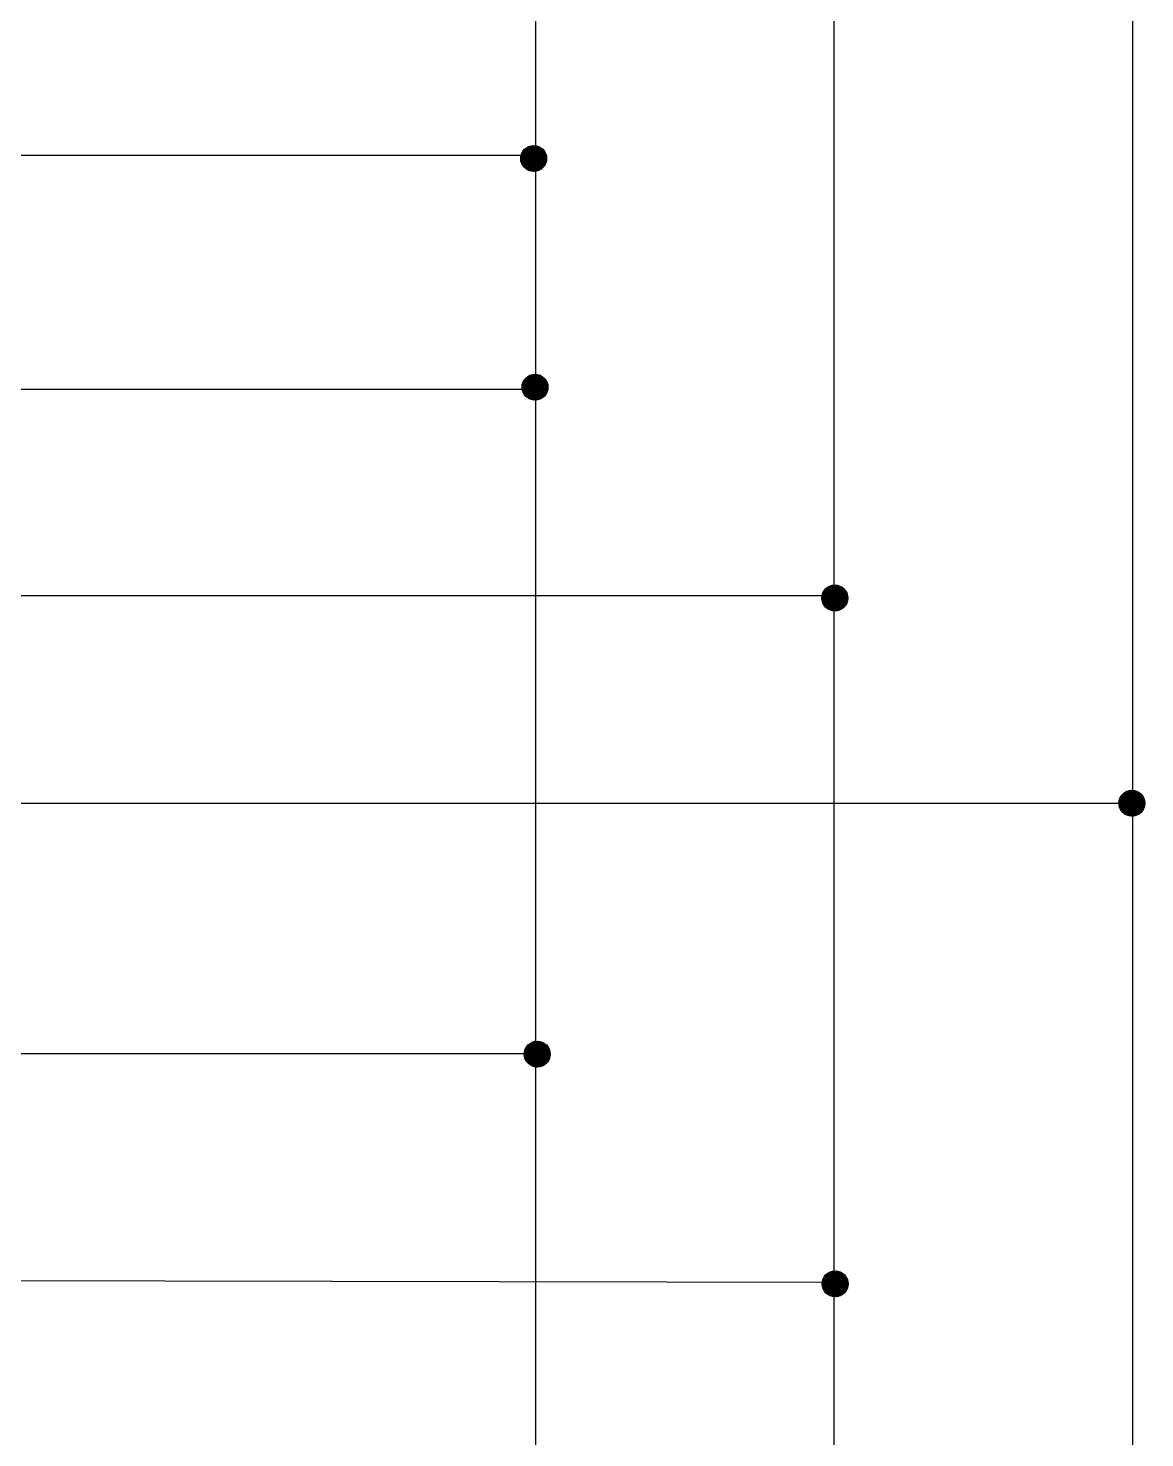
# Model space of a CAD drawing. Extents: x -4780 to 4154, y -1673 to 3208.
# Drawn here: x 2850.7 to 3019, y 2037.3 to 2249.7 of the extents above; entities that cross this region are included whole.
import ezdxf

# ---------------------------------------------------------------- set-up
doc = ezdxf.new("R2010")
doc.units = 0
doc.header["$MEASUREMENT"] = 0

msp = doc.modelspace()

# ---------------------------------------------------------------- hatches: boundary and pattern name
h = msp.add_hatch()
h.set_pattern_fill('ANSI31', color=256)
h.set_pattern_definition([(45, (-79.21872, 2177.16742), (-0.0883883476, 0.0883883476), [])])
h.paths.add_polyline_path([(2924.907, 2230.063, 1), (2928.815, 2230.063, 1)])
h = msp.add_hatch()
h.set_pattern_fill('ANSI31', color=256)
h.set_pattern_definition([(45, (-79.01786, 2142.7161), (-0.0883883476, 0.0883883476), [])])
h.paths.add_polyline_path([(2925.108, 2195.612, 1), (2929.015, 2195.612, 1)])
h = msp.add_hatch()
h.set_pattern_fill('ANSI31', color=256)
h.set_pattern_definition([(45, (-33.8328, 2110.95585), (-0.0883883476, 0.0883883476), [])])
h.paths.add_polyline_path([(2970.293, 2163.851, 1), (2974.2, 2163.851, 1)])
h = msp.add_hatch()
h.set_pattern_fill('ANSI31', color=256)
h.set_pattern_definition([(45, (10.94767, 2080.03915), (-0.0883883476, 0.0883883476), [])])
h.paths.add_polyline_path([(3015.074, 2132.935, 1), (3018.981, 2132.935, 1)])
h = msp.add_hatch()
h.set_pattern_fill('ANSI31', color=256)
h.set_pattern_definition([(45, (-78.67926, 2042.24933), (-0.0883883476, 0.0883883476), [])])
h.paths.add_polyline_path([(2925.447, 2095.145, 1), (2929.354, 2095.145, 1)])
h = msp.add_hatch()
h.set_pattern_fill('ANSI31', color=256)
h.set_pattern_definition([(45, (-33.78115, 2007.6409), (-0.0883883476, 0.0883883476), [])])
h.paths.add_polyline_path([(2970.345, 2060.537, 1), (2974.252, 2060.537, 1)])

# ---------------------------------------------------------------- linework, layer by layer
for p, q in [((2927.124, 2731.507), (2927.124, 1902.965)), ((2972.124, 2731.507), (2972.124, 1906.267)), ((3017.124, 2731.507), (3017.124, 1905.689)), ((2837.006, 2230.552), (2927.124, 2230.552)), ((2836.62, 2195.322), (2927.124, 2195.322)), ((2836.968, 2164.244), (2972.124, 2164.244)), ((2836.968, 2132.967), (3017.124, 2132.967)), ((2837.261, 2095.218), (2927.124, 2095.218)), ((2836.912, 2061.086), (2972.124, 2060.771))]:
    msp.add_line(p, q)
for centre in [(2926.861, 2230.063), (2927.062, 2195.612), (2972.247, 2163.851), (3017.027, 2132.935), (2927.4, 2095.145), (2972.299, 2060.537)]:
    msp.add_circle(centre, 1.954)

doc.saveas('drawing.dxf')
